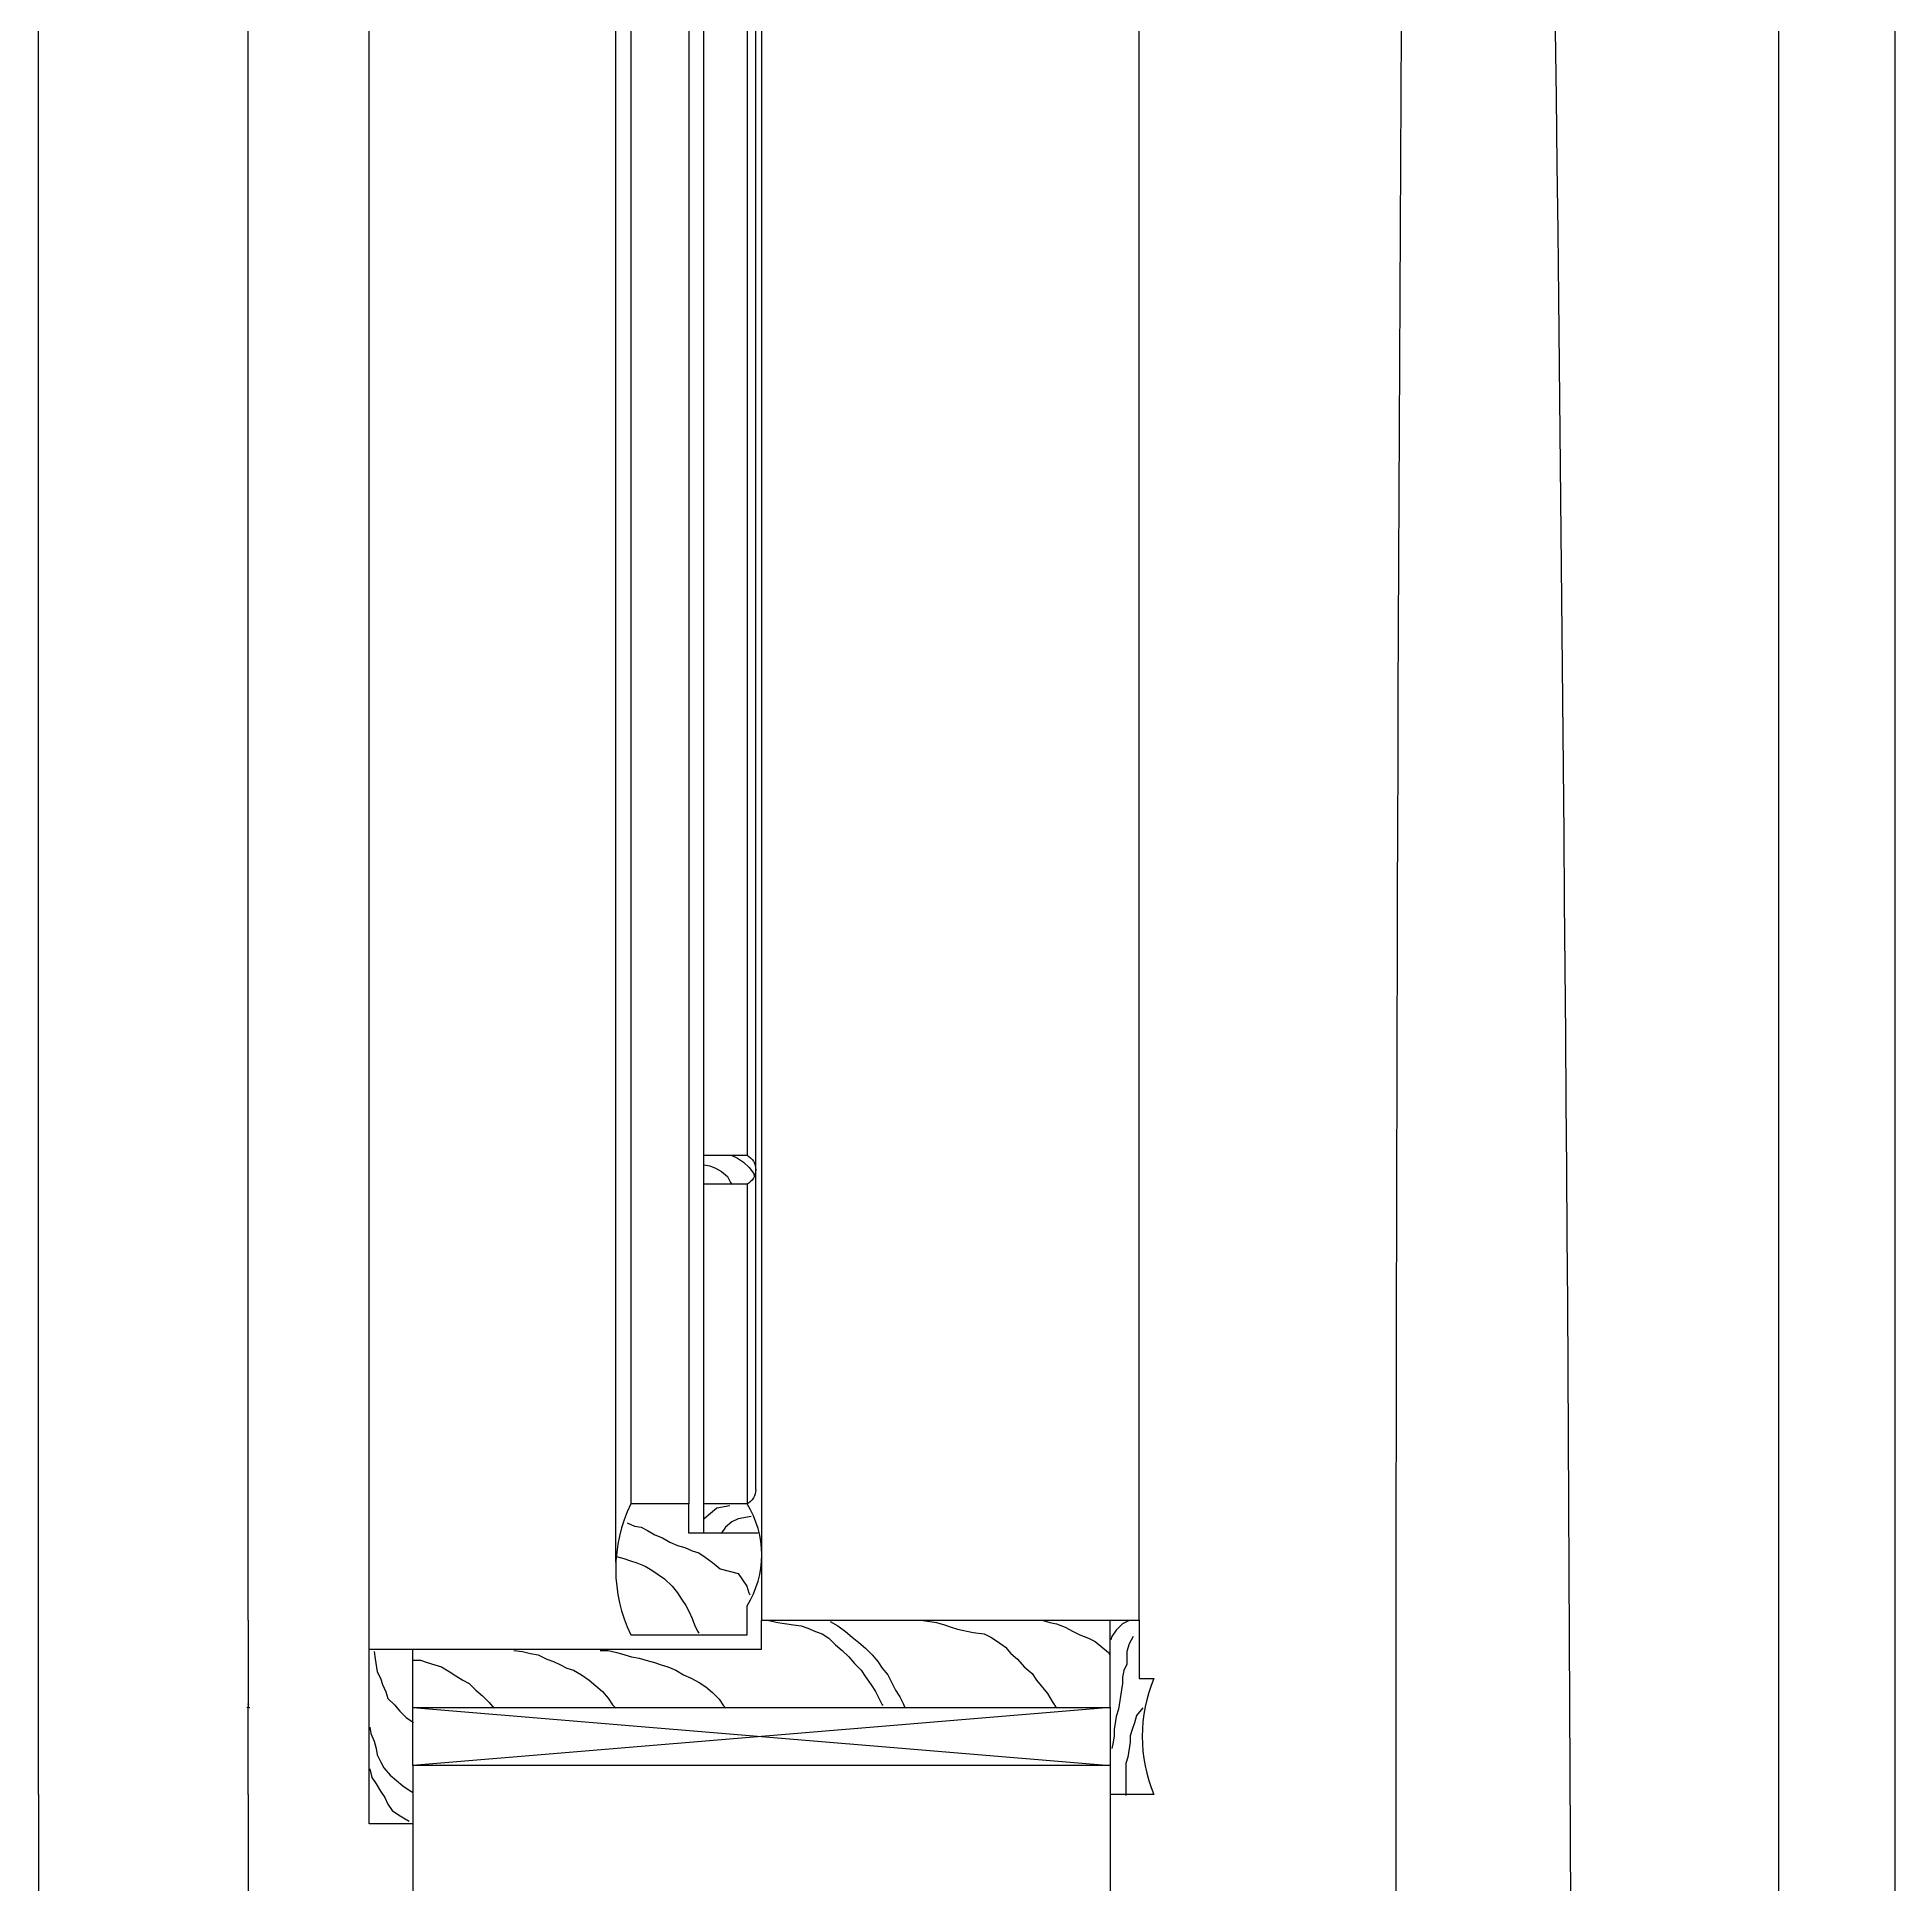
# Model space of a CAD drawing. Header units: metres. Extents: x 196 to 5438, y 102 to 7180.
# Drawn here: x 4336 to 4975, y 3753 to 4389 of the extents above; entities that cross this region are included whole.
import ezdxf

# ---------------------------------------------------------------- set-up
doc = ezdxf.new("R2010")
doc.units = ezdxf.units.M
for name, color, linetype in [('2', 2, 'Continuous'), ('3', 3, 'Continuous'), ('4', 4, 'Continuous'), ('7', 7, 'Continuous'), ('BH', 3, 'Continuous'), ('DIM', 3, 'Continuous')]:
    doc.layers.add(name, color=color, linetype=linetype)
doc.dimstyles.get("Standard").update_dxf_attribs({"dimtxt": 2.5, "dimasz": 2.5, "dimexe": 1.25, "dimexo": 0.625, "dimtad": 1, "dimcen": 2.5, "dimazin": 3, "dimtfac": 1, "dimtmove": 0, "dimatfit": 3})

# ---------------------------------------------------------------- blocks, each defined once
blk = doc.blocks.new('*D28')
for p, q in [((4408.19, 5144.16), (4408.19, 4494.16)), ((4407.94, 4494.16), (4407.69, 4494.16)), ((4408.19, 3844.16), (4408.19, 4494.16)), ((4408.19, 4494.16), (4408.19, 4494.16)), ((4408.44, 4494.16), (4408.69, 4494.16))]:
    blk.add_line(p, q)
at = {"layer": 'Defpoints'}
for p in [(4408.19, 5144.16), (4408.19, 4494.16), (4408.19, 3844.16)]:
    blk.add_point(p, dxfattribs=at)
at = {"layer": 'DIM', "insert": (4408.19, 4495.285), "char_height": 1, "attachment_point": 5}
blk.add_mtext('0', dxfattribs=at)
blk = doc.blocks.new('*D29')
for p, q in [((4336.03, 5874.16), (4336.03, 4829.16)), ((4335.78, 4829.16), (4335.53, 4829.16)), ((4336.03, 3784.16), (4336.03, 4829.16)), ((4336.03, 4829.16), (4336.03, 4829.16)), ((4336.28, 4829.16), (4336.53, 4829.16))]:
    blk.add_line(p, q)
at = {"layer": 'Defpoints'}
for p in [(4336.03, 5874.16), (4336.03, 4829.16), (4336.03, 3784.16)]:
    blk.add_point(p, dxfattribs=at)
at = {"layer": 'DIM', "insert": (4336.03, 4830.285), "char_height": 1, "attachment_point": 5}
blk.add_mtext('0', dxfattribs=at)
blk = doc.blocks.new('*D45')
for p, q in [((4408.19, 3784.16), (4408.19, 3424.16)), ((4407.94, 3424.16), (4407.69, 3424.16)), ((4408.19, 3064.16), (4408.19, 3424.16)), ((4408.19, 3424.16), (4408.19, 3424.16)), ((4408.44, 3424.16), (4408.69, 3424.16))]:
    blk.add_line(p, q)
at = {"layer": 'Defpoints'}
for p in [(4408.19, 3784.16), (4408.19, 3424.16), (4408.19, 3064.16)]:
    blk.add_point(p, dxfattribs=at)
at = {"layer": 'DIM', "insert": (4408.19, 3425.285), "char_height": 1, "attachment_point": 5}
blk.add_mtext('0', dxfattribs=at)
blk = doc.blocks.new('*D46')
for p, q in [((4336.03, 3784.16), (4336.03, 3364.16)), ((4335.78, 3364.16), (4335.53, 3364.16)), ((4336.03, 2944.16), (4336.03, 3364.16)), ((4336.03, 3364.16), (4336.03, 3364.16)), ((4336.28, 3364.16), (4336.53, 3364.16))]:
    blk.add_line(p, q)
at = {"layer": 'Defpoints'}
for p in [(4336.03, 3784.16), (4336.03, 3364.16), (4336.03, 2944.16)]:
    blk.add_point(p, dxfattribs=at)
at = {"layer": 'DIM', "insert": (4336.03, 3365.285), "char_height": 1, "attachment_point": 5}
blk.add_mtext('0', dxfattribs=at)
blk = doc.blocks.new('*D48')
for p, q in [((4408.19, 3844.16), (4408.19, 3814.16)), ((4407.94, 3814.16), (4407.69, 3814.16)), ((4408.19, 3784.16), (4408.19, 3814.16)), ((4408.19, 3814.16), (4408.19, 3814.16)), ((4408.44, 3814.16), (4408.69, 3814.16))]:
    blk.add_line(p, q)
at = {"layer": 'Defpoints'}
for p in [(4408.19, 3844.16), (4408.19, 3814.16), (4408.19, 3784.16)]:
    blk.add_point(p, dxfattribs=at)
at = {"layer": 'DIM', "insert": (4408.19, 3815.285), "char_height": 1, "attachment_point": 5}
blk.add_mtext('0', dxfattribs=at)

msp = doc.modelspace()

# ---------------------------------------------------------------- hatches: boundary and pattern name
at = {"layer": 'BH'}
h = msp.add_hatch(dxfattribs=at)
h.set_pattern_fill('ANSI31', scale=500)
h.paths.add_polyline_path([(4704.81, 3794.16), (4464.81, 3794.16), (4464.81, 2944.16), (4583.25, 2944.16, -0.14), (4704.81, 3008.91), (4704.81, 3010.36, -0.36), (4674.35, 3046.58, -0.36), (4704.81, 3082.81)])
h.paths.add_polyline_path([(4704.81, 2944.16), (4704.81, 3008.91, 0.14), (4583.25, 2944.16)])
h.paths.add_polyline_path([(4704.81, 3010.36), (4704.81, 3082.81, 0.36), (4674.35, 3046.58, 0.36)])

# ---------------------------------------------------------------- linework, layer by layer
at = {"layer": '2'}
for p, q in [((4704.81, 3794.16), (4464.81, 3794.16)), ((4464.81, 3794.16), (4464.81, 2944.16)), ((4704.81, 3794.16), (4704.81, 2944.16))]:
    msp.add_line(p, q, dxfattribs=at)
at = {"layer": '3'}
for p, q in [((4559.81, 5304.16), (4559.81, 3884.16)), ((4564.81, 5304.16), (4564.81, 3884.16)), ((4579.81, 4469.16), (4579.81, 4004.16)), ((4579.81, 3994.16), (4579.81, 3884.16))]:
    msp.add_line(p, q, dxfattribs=at)
for centre, radius, start, end in [((-72653.25, 3440.11), 77517.17, 359.63, 1.81), ((105577.31, 3772.85), 100774.25, 178.8, 180.47)]:
    msp.add_arc(centre, radius, start, end, dxfattribs=at)
at = {"layer": '4'}
for p, q in [((4449.81, 3814.16), (4449.81, 5824.16)), ((4714.81, 3844.16), (4714.81, 5814.16)), ((4539.81, 5304.16), (4539.81, 3884.16)), ((4934.81, 5144.16), (4934.81, 2944.16)), ((4974.81, 5144.16), (4974.81, 2944.16)), ((4704.81, 3814.16), (4704.81, 3844.16)), ((4464.81, 3814.16), (4464.81, 3834.16))]:
    msp.add_line(p, q, dxfattribs=at)
for points in [[(4564.81, 4004.16), (4579.81, 4004.16, -0.6), (4579.81, 3994.16), (4564.81, 3994.16)], [(4583.62, 3874.16), (4559.81, 3874.16), (4559.81, 3884.16), (4539.81, 3884.16, 0.23), (4539.81, 3839.16), (4579.81, 3839.16), (4579.81, 3849.16, 0.29), (4579.81, 3884.16), (4564.81, 3884.16), (4564.81, 3874.16)], [(4464.81, 3774.16), (4449.81, 3774.16), (4449.81, 3834.16), (4584.81, 3834.16), (4584.81, 3844.16), (4704.81, 3844.16), (4714.81, 3844.16), (4714.81, 3824.16), (4719.81, 3824.16, 0.2), (4719.81, 3784.16), (4704.81, 3784.16)]]:
    msp.add_lwpolyline(points, format="xyb", dxfattribs=at)
msp.add_lwpolyline([(4464.81, 3794.16), (4464.81, 3814.16), (4704.81, 3814.16), (4704.81, 3794.16)], dxfattribs=at)
at = {"layer": '7'}
for p, q in [((4584.81, 5344.16), (4584.81, 3844.16)), ((4534.61, 5329.16), (4534.61, 3864.16))]:
    msp.add_line(p, q, dxfattribs=at)
msp.add_lwpolyline([(4582.82, 3889.16), (4582.82, 5299.16)], dxfattribs=at)
msp.add_lwpolyline([(4582.82, 3889.16, -0.28), (4579.81, 3884.16), (4564.81, 3884.16)], format="xyb", dxfattribs=at)
at = {"layer": 'BH'}
for p, q in [((4574.37, 4004.16), (4576.48, 4003.11)), ((4576.48, 4003.11), (4578.58, 4001.79)), ((4564.9, 4000.83), (4567.01, 4000.48)), ((4567.01, 4000.48), (4569.02, 3999.69)), ((4569.02, 3999.69), (4571.04, 3998.55)), ((4571.04, 3998.55), (4573.06, 3996.8)), ((4573.06, 3996.8), (4574.11, 3994.78)), ((4578.58, 4001.79), (4580.6, 3999.95)), ((4580.6, 3999.95), (4582, 3997.94)), ((4582, 3997.94), (4582.27, 3997.06)), ((4574.11, 3994.78), (4574.55, 3994.08)), ((4567.23, 3880.94), (4565.03, 3879.1)), ((4569.44, 3882.77), (4567.23, 3880.94)), ((4573.85, 3883.51), (4569.44, 3882.77)), ((4538.57, 3877.63), (4541.14, 3876.53)), ((4541.14, 3876.53), (4543.35, 3876.16)), ((4543.35, 3876.16), (4545.55, 3875.06)), ((4545.55, 3875.06), (4548.12, 3873.59)), ((4572.38, 3876.16), (4570.91, 3873.96)), ((4574.58, 3878), (4572.38, 3876.16)), ((4576.79, 3879.1), (4574.58, 3878)), ((4581.19, 3879.84), (4576.79, 3879.1)), ((4548.12, 3873.59), (4550.69, 3872.49)), ((4550.69, 3872.49), (4553.27, 3871.02)), ((4553.27, 3871.02), (4555.84, 3869.92)), ((4555.84, 3869.92), (4558.41, 3869.19)), ((4558.41, 3869.19), (4560.98, 3868.09)), ((4560.98, 3868.09), (4563.19, 3867.35)), ((4534.89, 3866.11), (4537.47, 3865.37)), ((4537.47, 3865.37), (4539.67, 3864.64)), ((4539.67, 3864.64), (4541.88, 3863.91)), ((4541.88, 3863.91), (4544.82, 3862.8)), ((4544.82, 3862.8), (4547.02, 3861.33)), ((4547.02, 3861.33), (4549.23, 3859.87)), ((4563.19, 3867.35), (4565.39, 3865.88)), ((4565.39, 3865.88), (4567.97, 3864.05)), ((4567.97, 3864.05), (4570.54, 3861.84)), ((4570.54, 3861.84), (4576.79, 3860.23)), ((4549.23, 3859.87), (4551.43, 3858.4)), ((4551.43, 3858.4), (4554, 3855.83)), ((4554, 3855.83), (4555.84, 3853.62)), ((4576.79, 3860.23), (4579.72, 3855.83)), ((4579.72, 3855.83), (4580.46, 3853.62)), ((4555.84, 3853.62), (4557.31, 3851.42)), ((4557.31, 3851.42), (4558.78, 3849.22)), ((4558.78, 3849.22), (4559.88, 3847.01)), ((4580.46, 3853.62), (4580.83, 3852.89)), ((4559.88, 3847.01), (4560.98, 3844.81)), ((4560.98, 3844.81), (4561.72, 3842.61)), ((4561.72, 3842.61), (4562.82, 3840.4)), ((4587.37, 3844.11), (4590.43, 3843.35)), ((4590.43, 3843.35), (4595.77, 3842.58)), ((4595.77, 3842.58), (4598.45, 3842.2)), ((4598.45, 3842.2), (4600.74, 3841.44)), ((4608.38, 3843.73), (4611.05, 3842.2)), ((4611.05, 3842.2), (4613.73, 3840.29)), ((4640.46, 3844.11), (4642.75, 3843.73)), ((4642.75, 3843.73), (4645.04, 3843.35)), ((4645.04, 3843.35), (4647.72, 3842.58)), ((4647.72, 3842.58), (4650.01, 3841.82)), ((4681.71, 3844.11), (4684, 3843.35)), ((4684, 3843.35), (4686.29, 3842.96)), ((4686.29, 3842.96), (4689.35, 3841.82)), ((4709.07, 3842.97), (4706.87, 3840.77)), ((4711.28, 3844.08), (4709.07, 3842.97)), ((4562.82, 3840.4), (4563.19, 3839.67)), ((4600.74, 3841.44), (4603.41, 3840.29)), ((4603.41, 3840.29), (4605.7, 3839.53)), ((4605.7, 3839.53), (4608, 3838)), ((4608, 3838), (4610.29, 3835.71)), ((4610.29, 3835.71), (4612.58, 3833.8)), ((4613.73, 3840.29), (4616.02, 3838.38)), ((4616.02, 3838.38), (4618.31, 3836.48)), ((4618.31, 3836.48), (4620.6, 3834.57)), ((4650.01, 3841.82), (4652.3, 3841.06)), ((4652.3, 3841.06), (4657.65, 3839.91)), ((4657.65, 3839.91), (4661.47, 3839.53)), ((4661.47, 3839.53), (4663.76, 3838.38)), ((4663.76, 3838.38), (4666.05, 3836.86)), ((4666.05, 3836.86), (4668.72, 3834.95)), ((4689.35, 3841.82), (4692.02, 3840.29)), ((4692.02, 3840.29), (4694.32, 3839.15)), ((4694.32, 3839.15), (4697.37, 3838)), ((4697.37, 3838), (4699.66, 3836.86)), ((4699.66, 3836.86), (4704.25, 3833.04)), ((4705.4, 3838.57), (4705.03, 3837.47)), ((4706.87, 3840.77), (4705.4, 3838.57)), ((4711.28, 3836), (4710.54, 3833.43)), ((4712.75, 3838.57), (4711.28, 3836)), ((4451.48, 3833.43), (4451.85, 3830.86)), ((4451.85, 3830.86), (4452.58, 3826.45)), ((4464.77, 3830.37), (4467.44, 3830.37)), ((4467.44, 3830.37), (4469.73, 3829.61)), ((4469.73, 3829.61), (4472.41, 3828.84)), ((4499.52, 3833.8), (4502.58, 3833.42)), ((4502.58, 3833.42), (4505.25, 3832.66)), ((4505.25, 3832.66), (4507.93, 3832.28)), ((4507.93, 3832.28), (4510.98, 3830.75)), ((4510.98, 3830.75), (4513.27, 3829.99)), ((4513.27, 3829.99), (4515.57, 3828.84)), ((4529.32, 3833.8), (4531.99, 3833.8)), ((4531.99, 3833.8), (4535.05, 3833.04)), ((4535.05, 3833.04), (4537.72, 3832.28)), ((4537.72, 3832.28), (4540.01, 3831.51)), ((4540.01, 3831.51), (4542.68, 3831.13)), ((4542.68, 3831.13), (4544.98, 3830.37)), ((4544.98, 3830.37), (4548.03, 3829.61)), ((4548.03, 3829.61), (4550.32, 3828.84)), ((4612.58, 3833.8), (4614.87, 3831.51)), ((4614.87, 3831.51), (4616.78, 3829.22)), ((4620.6, 3834.57), (4622.89, 3832.28)), ((4622.89, 3832.28), (4624.8, 3829.99)), ((4624.8, 3829.99), (4626.33, 3827.7)), ((4668.72, 3834.95), (4670.63, 3832.66)), ((4670.63, 3832.66), (4672.93, 3830.75)), ((4672.93, 3830.75), (4675.22, 3828.08)), ((4704.25, 3833.04), (4704.63, 3832.28)), ((4710.54, 3833.43), (4710.54, 3829.02)), ((4452.58, 3826.45), (4453.68, 3824.25)), ((4453.68, 3824.25), (4454.42, 3822.04)), ((4472.41, 3828.84), (4474.7, 3828.08)), ((4474.7, 3828.08), (4477.37, 3826.55)), ((4477.37, 3826.55), (4479.66, 3825.03)), ((4479.66, 3825.03), (4481.96, 3823.5)), ((4481.96, 3823.5), (4484.25, 3822.35)), ((4515.57, 3828.84), (4517.86, 3827.7)), ((4517.86, 3827.7), (4520.15, 3826.93)), ((4520.15, 3826.93), (4522.82, 3825.41)), ((4522.82, 3825.41), (4525.5, 3823.5)), ((4525.5, 3823.5), (4527.79, 3821.59)), ((4550.32, 3828.84), (4552.61, 3828.08)), ((4552.61, 3828.08), (4555.29, 3826.93)), ((4555.29, 3826.93), (4557.96, 3825.41)), ((4557.96, 3825.41), (4560.64, 3824.26)), ((4560.64, 3824.26), (4563.31, 3822.74)), ((4616.78, 3829.22), (4619.07, 3826.93)), ((4619.07, 3826.93), (4620.6, 3824.64)), ((4620.6, 3824.64), (4622.51, 3821.97)), ((4626.33, 3827.7), (4628.24, 3825.41)), ((4628.24, 3825.41), (4629.77, 3822.35)), ((4675.22, 3828.08), (4677.89, 3825.79)), ((4677.89, 3825.79), (4679.42, 3823.5)), ((4679.42, 3823.5), (4683.24, 3818.92)), ((4709.44, 3826.82), (4709.07, 3824.61)), ((4709.07, 3824.61), (4709.07, 3822.41)), ((4710.54, 3829.02), (4709.44, 3826.82)), ((4454.42, 3822.04), (4455.52, 3819.47)), ((4455.52, 3819.47), (4456.26, 3817.27)), ((4456.26, 3817.27), (4458.46, 3815.07)), ((4484.25, 3822.35), (4486.54, 3820.06)), ((4486.54, 3820.06), (4488.83, 3818.16)), ((4488.83, 3818.16), (4491.12, 3815.87)), ((4527.79, 3821.59), (4530.08, 3819.68)), ((4530.08, 3819.68), (4531.99, 3817.39)), ((4531.99, 3817.39), (4533.52, 3815.1)), ((4563.31, 3822.74), (4565.6, 3821.21)), ((4565.6, 3821.21), (4567.89, 3819.3)), ((4567.89, 3819.3), (4570.18, 3817.01)), ((4570.18, 3817.01), (4571.71, 3814.72)), ((4622.51, 3821.97), (4624.04, 3819.68)), ((4624.04, 3819.68), (4625.18, 3817.39)), ((4625.18, 3817.39), (4626.33, 3815.1)), ((4629.77, 3822.35), (4630.91, 3820.06)), ((4630.91, 3820.06), (4632.44, 3817.77)), ((4632.44, 3817.77), (4633.59, 3815.48)), ((4683.24, 3818.92), (4684.77, 3816.25)), ((4708.71, 3820.21), (4707.6, 3813.6)), ((4709.07, 3822.41), (4708.71, 3820.21)), ((4458.46, 3815.07), (4460.3, 3812.86)), ((4460.3, 3812.86), (4462.5, 3810.66)), ((4462.5, 3810.66), (4464.71, 3809.19)), ((4491.12, 3815.87), (4492.65, 3813.96)), ((4533.52, 3815.1), (4534.66, 3813.96)), ((4571.71, 3814.72), (4572.48, 3813.96)), ((4626.33, 3815.1), (4626.71, 3815.1)), ((4633.59, 3815.48), (4633.97, 3814.34)), ((4684.77, 3816.25), (4686.29, 3813.96)), ((4706.87, 3811.03), (4706.13, 3806.62)), ((4707.6, 3813.6), (4706.87, 3811.03)), ((4713.85, 3811.4), (4713.12, 3808.82)), ((4716.06, 3813.97), (4713.85, 3811.4)), ((4450.01, 3807.36), (4450.38, 3805.15)), ((4450.38, 3805.15), (4451.48, 3802.58)), ((4464.71, 3809.19), (4465.07, 3808.82)), ((4706.13, 3804.42), (4705.77, 3802.22)), ((4706.13, 3806.62), (4706.13, 3804.42)), ((4712.38, 3806.62), (4711.65, 3804.42)), ((4711.65, 3804.42), (4711.65, 3802.22)), ((4713.12, 3808.82), (4712.38, 3806.62)), ((4451.48, 3802.58), (4452.21, 3800.01)), ((4452.21, 3800.01), (4452.58, 3797.81)), ((4452.58, 3797.81), (4453.68, 3795.61)), ((4705.77, 3802.22), (4705.4, 3800.01)), ((4711.65, 3802.22), (4710.91, 3797.07)), ((4450.01, 3793.04), (4450.74, 3790.1)), ((4453.68, 3795.61), (4454.79, 3793.4)), ((4454.79, 3793.4), (4456.99, 3790.83)), ((4710.91, 3797.07), (4710.18, 3794.87)), ((4710.18, 3794.87), (4710.18, 3783.86)), ((4450.74, 3790.1), (4452.21, 3787.89)), ((4452.21, 3787.89), (4453.68, 3785.32)), ((4453.68, 3785.32), (4455.15, 3783.12)), ((4456.99, 3790.83), (4459.2, 3789)), ((4459.2, 3789), (4461.4, 3787.16)), ((4461.4, 3787.16), (4463.6, 3785.69)), ((4463.6, 3785.69), (4464.71, 3784.96)), ((4455.15, 3783.12), (4456.26, 3780.92)), ((4456.26, 3780.92), (4457.73, 3778.71)), ((4457.73, 3778.71), (4459.93, 3777.25)), ((4459.93, 3777.25), (4462.13, 3775.78)), ((4462.13, 3775.78), (4463.6, 3775.04))]:
    msp.add_line(p, q, dxfattribs=at)
at = {"layer": 'DIM'}
for p, q in [((4704.81, 3814.16), (4464.81, 3794.16)), ((4464.81, 3814.16), (4704.81, 3794.16))]:
    msp.add_line(p, q, dxfattribs=at)

# ---------------------------------------------------------------- dimensions: what is measured, and where the dimension line sits
for base, p1, p2, picture, middle in [((4336.03, 4829.16), (4336.03, 5874.16), (4336.03, 3784.16), '*D29', (4336.03, 4830.285)), ((4408.19, 4494.16), (4408.19, 5144.16), (4408.19, 3844.16), '*D28', (4408.19, 4495.285)), ((4408.19, 3814.16), (4408.19, 3844.16), (4408.19, 3784.16), '*D48', (4408.19, 3815.285)), ((4336.03, 3364.16), (4336.03, 3784.16), (4336.03, 2944.16), '*D46', (4336.03, 3365.285)), ((4408.19, 3424.16), (4408.19, 3784.16), (4408.19, 3064.16), '*D45', (4408.19, 3425.285))]:
    dim = msp.add_linear_dim(base=base, p1=p1, p2=p2, dimstyle='Standard', dxfattribs=at)
    dim.commit()
    dim.dimension.update_dxf_attribs({"geometry": picture, "text_midpoint": middle})

doc.saveas('drawing.dxf')
